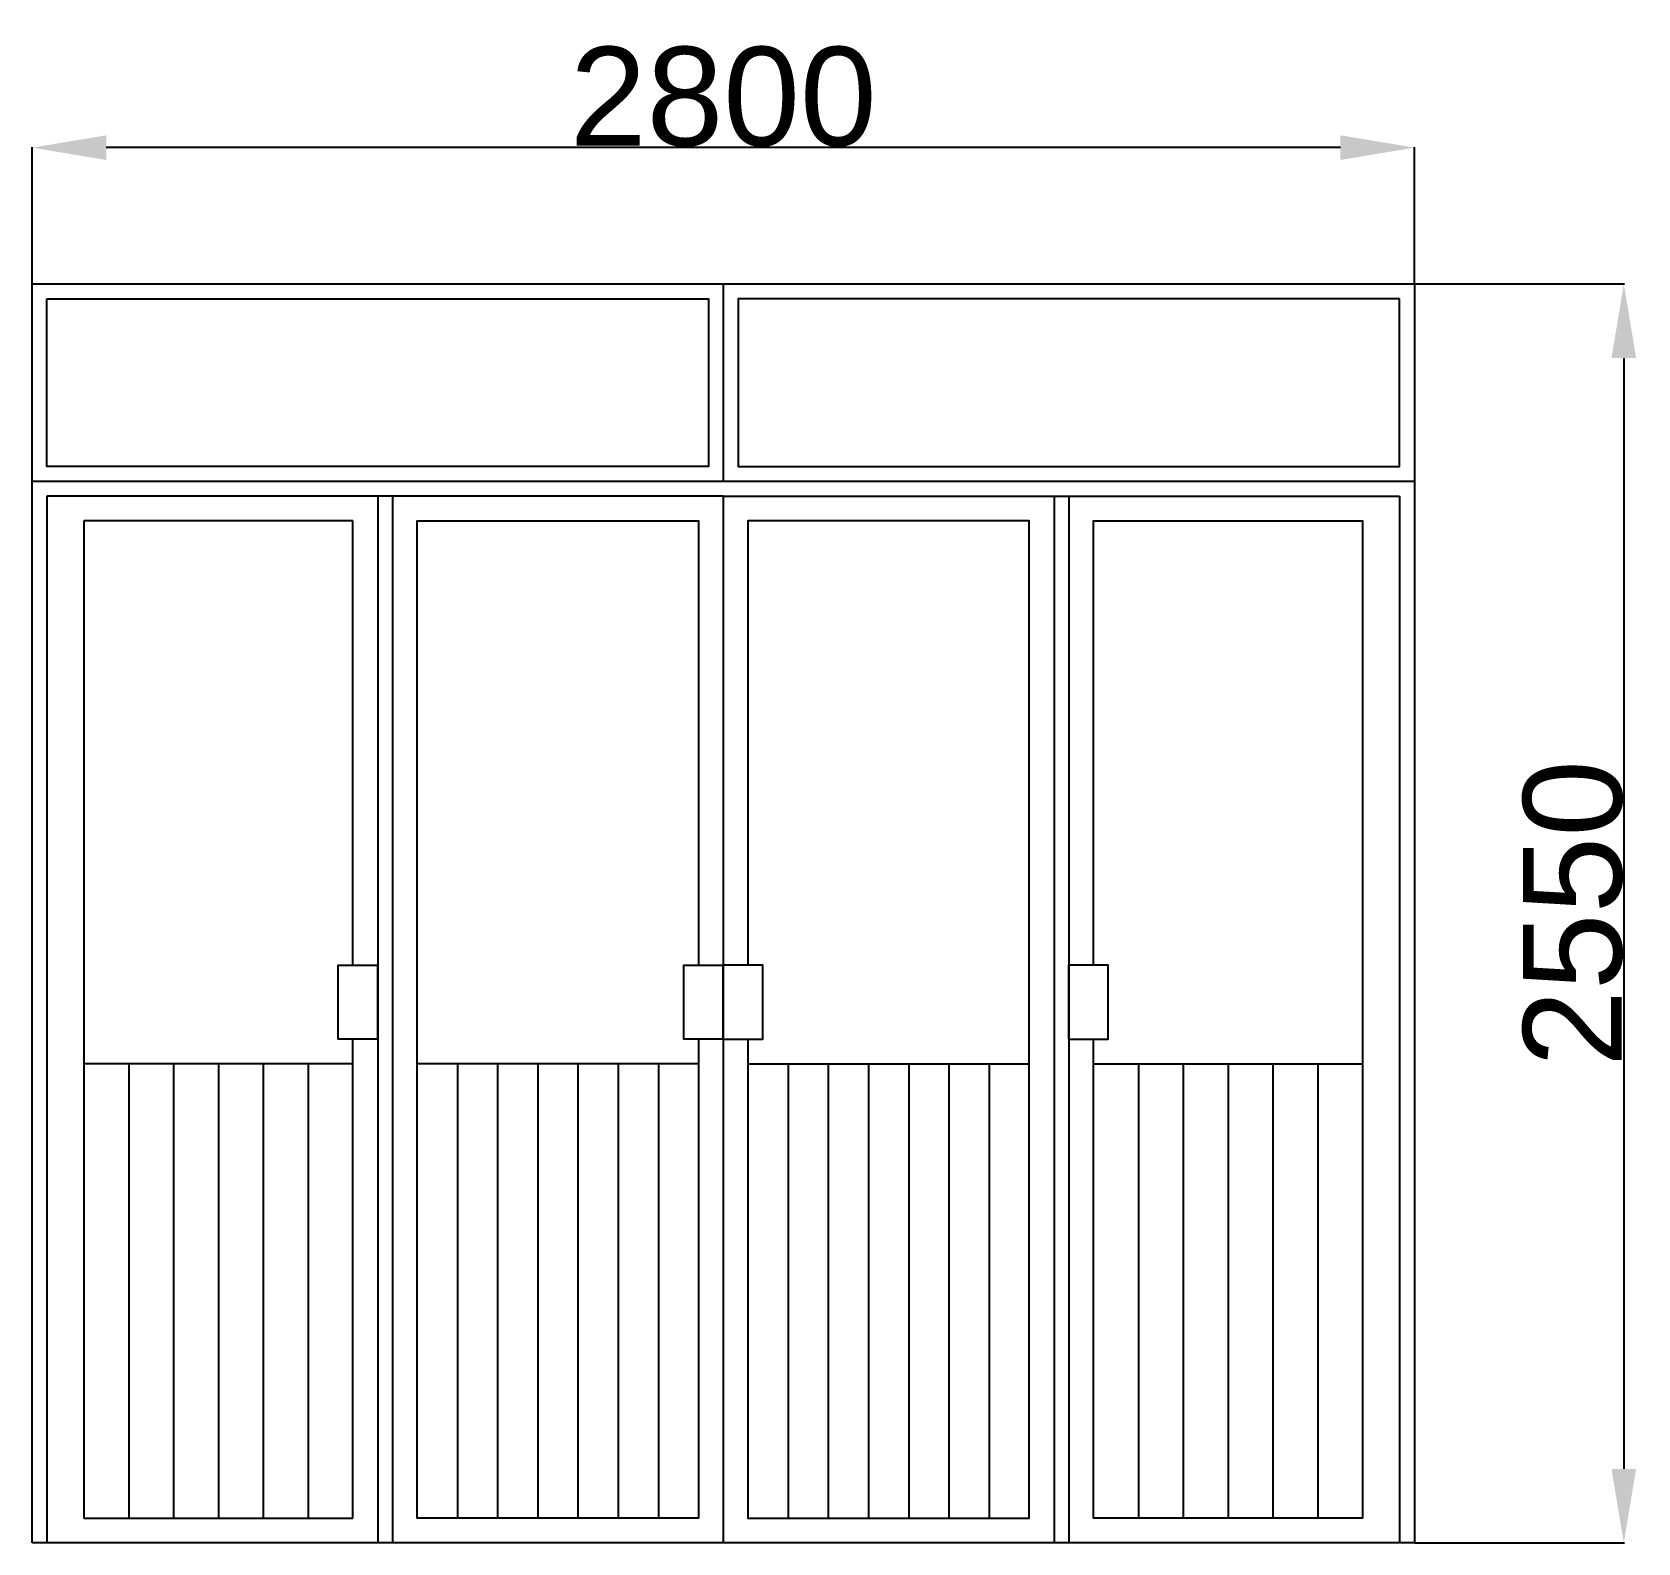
# Model space of a CAD drawing. Header units: millimetres. Extents: x 2556 to 5809, y 1354 to 4414.
import ezdxf

# ---------------------------------------------------------------- set-up
doc = ezdxf.new("R2010")
doc.units = ezdxf.units.MM
doc.header["$PDMODE"] = 3
doc.styles.get("Standard").update_dxf_attribs({"font": 'arial.ttf'})
doc.dimstyles.new('ISO-25', dxfattribs={"dimtxt": 2.5, "dimasz": 2.5, "dimexe": 1.25, "dimexo": 0.625, "dimtad": 1, "dimtxsty": 'Standard', "dimcen": 2.5, "dimadec": 0, "dimazin": 0, "dimtfac": 1, "dimtmove": 0, "dimatfit": 3, "dimfxl": 1, "dimarcsym": 0})

# ---------------------------------------------------------------- blocks, each defined once
blk = doc.blocks.new('*D9')
at = {"color": 0, "lineweight": -2, "transparency": 16777216}
for p, q in [((2555.8, 3904.6), (2555.8, 4181.2)), ((5205.8, 4180), (2705.8, 4180)), ((5355.8, 3904.6), (5355.8, 4181.2))]:
    blk.add_line(p, q, dxfattribs=at)
at = {"color": 0, "transparency": 16777216}
for points in [[(2705.8, 4205), (2705.8, 4155), (2555.8, 4180)], [(5205.8, 4205), (5205.8, 4155), (5355.8, 4180)]]:
    blk.add_solid(points, dxfattribs=at)
at = {"layer": 'Defpoints', "color": 0, "transparency": 16777216}
for p in [(2555.8, 4180), (2555.8, 3903.9), (5355.8, 3903.9)]:
    blk.add_point(p, dxfattribs=at)
at = {"color": 0, "transparency": 16777216, "insert": (3955.8, 4282.7), "char_height": 200, "attachment_point": 5}
blk.add_mtext('2800', dxfattribs=at)
blk = doc.blocks.new('*D10')
at = {"color": 0, "lineweight": -2, "transparency": 16777216}
for p, q in [((5356.4, 3903.9), (5781.3, 3903.9)), ((5780, 3753.9), (5780, 1503.9)), ((5356.4, 1353.9), (5781.3, 1353.9))]:
    blk.add_line(p, q, dxfattribs=at)
at = {"color": 0, "transparency": 16777216}
for points in [[(5755, 3753.9), (5805, 3753.9), (5780, 3903.9)], [(5755, 1503.9), (5805, 1503.9), (5780, 1353.9)]]:
    blk.add_solid(points, dxfattribs=at)
at = {"layer": 'Defpoints', "color": 0, "transparency": 16777216}
for p in [(5355.8, 3903.9), (5355.8, 1353.9), (5780, 1353.9)]:
    blk.add_point(p, dxfattribs=at)
at = {"color": 0, "transparency": 16777216, "insert": (5677.3, 2628.9), "char_height": 200, "attachment_point": 5, "rotation": 90}
blk.add_mtext('2550', dxfattribs=at)

msp = doc.modelspace()

# ---------------------------------------------------------------- linework, layer by layer
for p, q in [((2555.755, 1353.927), (2555.755, 3903.927)), ((2555.755, 3903.927), (5355.755, 3903.927)), ((3955.755, 3903.927), (3955.755, 3503.927)), ((5355.755, 3903.927), (5355.755, 1353.927)), ((5355.755, 3503.927), (2555.755, 3503.927)), ((3955.755, 3473.927), (2585.755, 3473.927)), ((2585.755, 3473.927), (2585.755, 1353.927)), ((3255.755, 3473.927), (3255.755, 1353.927)), ((3285.755, 3473.927), (3285.755, 1353.927)), ((3955.755, 3473.927), (5325.755, 3473.927)), ((3955.755, 3473.927), (3955.755, 1403.927)), ((4625.755, 3473.927), (4625.755, 1353.927)), ((4655.755, 3473.927), (4655.755, 1353.927)), ((5325.755, 3473.927), (5325.755, 1353.927)), ((3205.755, 3423.927), (2660.755, 3423.927)), ((2660.755, 3423.927), (2660.755, 1403.927)), ((3205.755, 2523.927), (3205.755, 3423.927)), ((3205.755, 1403.927), (3205.755, 2373.927)), ((3205.755, 2323.927), (2660.755, 2323.927)), ((2751.588, 2323.927), (2751.588, 1403.927)), ((2842.422, 2323.927), (2842.422, 1403.927)), ((2933.255, 2323.927), (2933.255, 1403.927)), ((3024.088, 2323.927), (3024.088, 1403.927)), ((3114.922, 2323.927), (3114.922, 1403.927)), ((3905.755, 2323.927), (3335.755, 2323.927)), ((3417.184, 2323.927), (3417.184, 1403.927)), ((3498.612, 2323.927), (3498.612, 1403.927)), ((3580.041, 2323.927), (3580.041, 1403.927)), ((3661.469, 2323.927), (3661.469, 1403.927)), ((3742.898, 2323.927), (3742.898, 1403.927)), ((3824.326, 2323.927), (3824.326, 1403.927)), ((4005.755, 2323.927), (4575.755, 2323.927)), ((4087.184, 2323.927), (4087.184, 1403.927)), ((4168.612, 2323.927), (4168.612, 1403.927)), ((4250.041, 2323.927), (4250.041, 1403.927)), ((4331.469, 2323.927), (4331.469, 1403.927)), ((4412.898, 2323.927), (4412.898, 1403.927)), ((4494.326, 2323.927), (4494.326, 1403.927)), ((4705.755, 2323.927), (5250.755, 2323.927)), ((4796.588, 2323.927), (4796.588, 1403.927)), ((4887.422, 2323.927), (4887.422, 1403.927)), ((4978.255, 2323.927), (4978.255, 1403.927)), ((5069.088, 2323.927), (5069.088, 1403.927)), ((5159.922, 2323.927), (5159.922, 1403.927)), ((2660.755, 1403.927), (3205.755, 1403.927)), ((3955.755, 1403.927), (3955.755, 1353.927)), ((5355.755, 1353.927), (2555.755, 1353.927))]:
    msp.add_line(p, q)
at = {"lineweight": 30}
for p, q in [((3255.755, 2523.927), (3255.755, 2373.927)), ((3955.755, 2523.927), (3955.755, 2373.927)), ((3955.755, 2523.927), (3955.755, 2373.927)), ((4655.755, 2523.927), (4655.755, 2373.927))]:
    msp.add_line(p, q, dxfattribs=at)
for points in [[(2585.755, 3873.927), (3925.755, 3873.927), (3925.755, 3533.927), (2585.755, 3533.927)], [(5325.755, 3873.927), (3985.755, 3873.927), (3985.755, 3533.927), (5325.755, 3533.927)], [(5325.755, 3873.927), (3985.755, 3873.927), (3985.755, 3533.927), (5325.755, 3533.927)], [(3255.755, 2373.927), (3175.755, 2373.927), (3175.755, 2523.927), (3255.755, 2523.927)], [(3955.755, 2373.927), (3875.755, 2373.927), (3875.755, 2523.927), (3955.755, 2523.927)], [(3955.755, 2373.927), (4035.755, 2373.927), (4035.755, 2523.927), (3955.755, 2523.927)], [(4655.755, 2373.927), (4735.755, 2373.927), (4735.755, 2523.927), (4655.755, 2523.927)]]:
    msp.add_lwpolyline(points, close=True)
for points in [[(3905.755, 2373.927), (3905.755, 1403.927), (3335.755, 1403.927), (3335.755, 3423.927), (3905.755, 3423.927), (3905.755, 2523.927)], [(4005.755, 2373.927), (4005.755, 1403.927), (4575.755, 1403.927), (4575.755, 3423.927), (4005.755, 3423.927), (4005.755, 2523.927)], [(4705.755, 2523.927), (4705.755, 3423.927), (5250.755, 3423.927), (5250.755, 1403.927), (4705.755, 1403.927), (4705.755, 2373.927)]]:
    msp.add_lwpolyline(points)

# ---------------------------------------------------------------- dimensions: what is measured, and where the dimension line sits
dim = msp.add_linear_dim(base=(2555.755, 4180), p1=(5355.755, 3903.927), p2=(2555.755, 3903.927), dimstyle='ISO-25', override={"dimtxt": 200, "dimasz": 150})
dim.commit()
dim.dimension.update_dxf_attribs({"geometry": '*D9', "text_midpoint": (3955.755, 4282.74)})
dim = msp.add_linear_dim(base=(5780, 1353.927), p1=(5355.755, 3903.927), p2=(5355.755, 1353.927), angle=90, dimstyle='ISO-25', override={"dimtxt": 200, "dimasz": 150})
dim.commit()
dim.dimension.update_dxf_attribs({"geometry": '*D10', "text_midpoint": (5677.26, 2628.927)})

doc.saveas('drawing.dxf')
